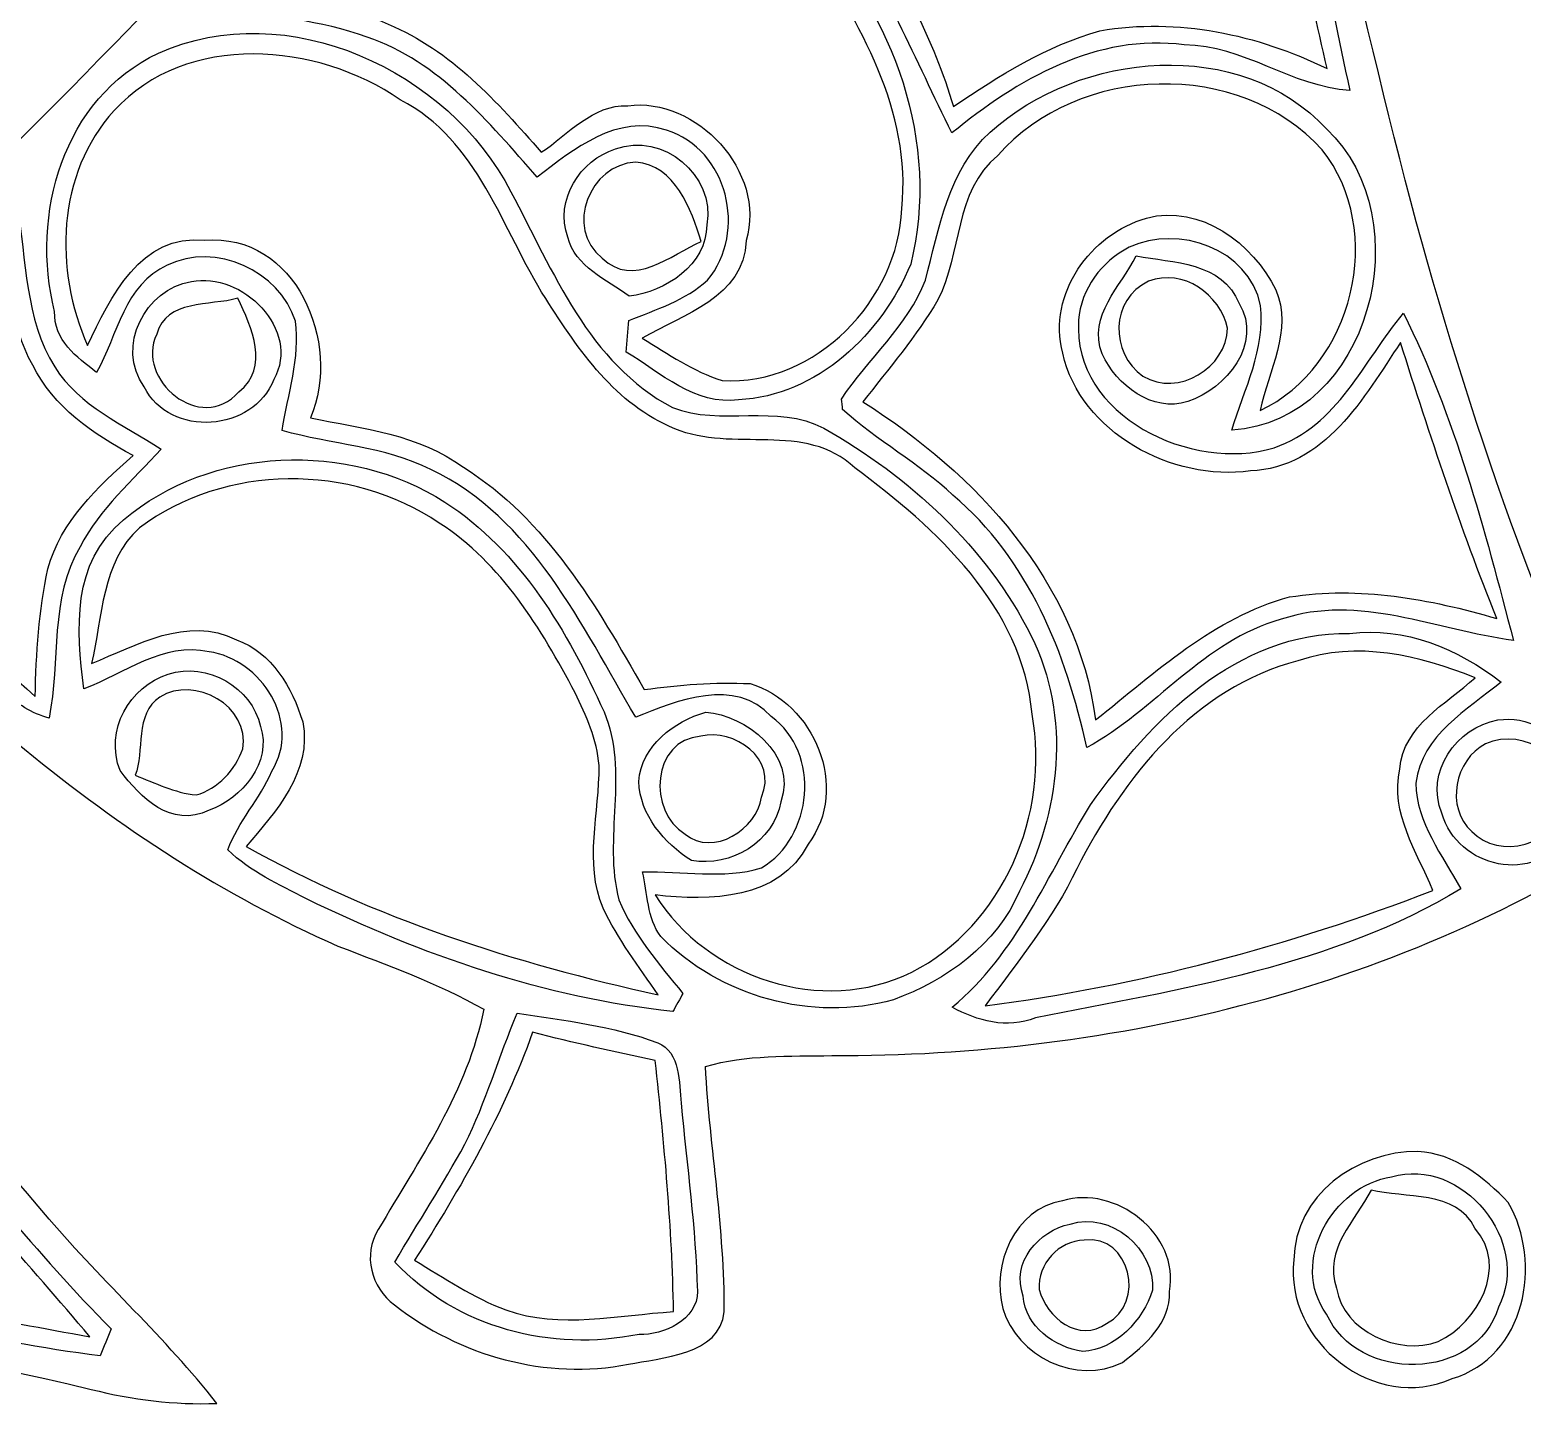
# Model space of a CAD drawing. Header units: centimetres. Extents: x -6.1 to 4.8, y -12.7 to 12.9.
# Drawn here: x -1.883 to 1.449, y -12.669 to -9.581 of the extents above; entities that cross this region are included whole.
import ezdxf

# ---------------------------------------------------------------- set-up
doc = ezdxf.new("R2010")
doc.units = ezdxf.units.CM
doc.header["$MEASUREMENT"] = 0
doc.layers.add('Camada 1', color=7, linetype='Continuous')

msp = doc.modelspace()

# ---------------------------------------------------------------- linework, layer by layer
at = {"layer": 'Camada 1', "color": 250}
for points, knots in [([(0.60662, -6.64221), (0.62816, -6.71102), (0.64164, -6.78246), (0.65057, -6.85424), (0.65057, -6.85424), (0.75807, -7.90232), (0.93526, -8.94409), (1.20052, -9.96415), (1.20052, -9.96415), (1.33096, -10.44547), (1.49379, -10.91926), (1.71405, -11.36731), (1.71405, -11.36731), (1.18354, -11.71819), (0.53921, -11.87349), (-0.0925, -11.87051), (-0.0925, -11.87051), (-0.18688, -11.87297), (-0.28335, -11.86788), (-0.37475, -11.89537), (-0.37475, -11.89537), (-0.36389, -12.07782), (-0.33132, -12.25956), (-0.33255, -12.4427), (-0.33255, -12.4427), (-0.3413, -12.53952), (-0.47577, -12.54513), (-0.54633, -12.55966), (-0.54633, -12.55966), (-0.72947, -12.59573), (-0.9233, -12.54128), (-1.06897, -12.42729), (-1.06897, -12.42729), (-1.12097, -12.38825), (-1.14058, -12.31576), (-1.10504, -12.25921), (-1.10504, -12.25921), (-1.01399, -12.10215), (-0.90491, -11.9493), (-0.86972, -11.76721), (-0.86972, -11.76721), (-0.9732, -11.70856), (-1.08525, -11.66916), (-1.19556, -11.62609), (-1.19556, -11.62609), (-1.70489, -11.40215), (-2.12072, -11.01696), (-2.49121, -10.6104), (-2.49121, -10.6104), (-2.5236, -10.57258), (-2.56142, -10.53704), (-2.57928, -10.48977), (-2.57928, -10.48977), (-2.55722, -10.44372), (-2.5187, -10.4087), (-2.48211, -10.37456), (-2.48211, -10.37456), (-1.76425, -9.72026), (-1.09944, -9.00817), (-0.49153, -8.25075), (-0.49153, -8.25075), (-0.14415, -7.8083), (0.18239, -7.34834), (0.4648, -6.86124), (0.4648, -6.86124), (0.50875, -6.78631), (0.55812, -6.714), (0.60662, -6.64221), (0.60662, -6.64221), (0.60662, -6.64221), (0.60662, -6.64221), (0.60662, -6.64221)], [0, 0, 0, 0, 0.0526316, 0.0526316, 0.0526316, 0.0526316, 0.1052632, 0.1052632, 0.1052632, 0.1052632, 0.1578947, 0.1578947, 0.1578947, 0.1578947, 0.2105263, 0.2105263, 0.2105263, 0.2105263, 0.2631579, 0.2631579, 0.2631579, 0.2631579, 0.3157895, 0.3157895, 0.3157895, 0.3157895, 0.3684211, 0.3684211, 0.3684211, 0.3684211, 0.4210526, 0.4210526, 0.4210526, 0.4210526, 0.4736842, 0.4736842, 0.4736842, 0.4736842, 0.5263158, 0.5263158, 0.5263158, 0.5263158, 0.5789474, 0.5789474, 0.5789474, 0.5789474, 0.6315789, 0.6315789, 0.6315789, 0.6315789, 0.6842105, 0.6842105, 0.6842105, 0.6842105, 0.7368421, 0.7368421, 0.7368421, 0.7368421, 0.7894737, 0.7894737, 0.7894737, 0.7894737, 0.8421053, 0.8421053, 0.8421053, 0.8421053, 0.8947368, 0.8947368, 0.8947368, 0.8947368, 1, 1, 1, 1]), ([(-0.91489, -8.8604), (-1.09996, -9.07208), (-1.28888, -9.28043), (-1.47763, -9.48879), (-1.47763, -9.48879), (-1.46992, -9.5042), (-1.46204, -9.51995), (-1.45399, -9.53589), (-1.45399, -9.53589), (-1.34526, -9.55024), (-1.23355, -9.559), (-1.12973, -9.59752), (-1.12973, -9.59752), (-0.96969, -9.65092), (-0.85834, -9.78749), (-0.75014, -9.9097), (-0.75014, -9.9097), (-0.66977, -9.8472), (-0.5705, -9.76736), (-0.46142, -9.805), (-0.46142, -9.805), (-0.32467, -9.84772), (-0.2802, -10.03069), (-0.36984, -10.13994), (-0.36984, -10.13994), (-0.41939, -10.18477), (-0.48452, -10.20525), (-0.54563, -10.22941), (-0.54563, -10.22941), (-0.54756, -10.2527), (-0.54948, -10.27633), (-0.55123, -10.30032), (-0.55123, -10.30032), (-0.47577, -10.34602), (-0.39681, -10.42008), (-0.30051, -10.4066), (-0.30051, -10.4066), (-0.12507, -10.3982), (0.02025, -10.25935), (0.08381, -10.1037), (0.08381, -10.1037), (0.15052, -9.83319), (0.04669, -9.54675), (-0.14118, -9.35047), (-0.14118, -9.35047), (-0.28983, -9.32946), (-0.46737, -9.34382), (-0.58415, -9.22914), (-0.58415, -9.22914), (-0.7251, -9.12759), (-0.75084, -8.94497), (-0.83172, -8.80402), (-0.83172, -8.80402), (-0.86587, -8.81137), (-0.89266, -8.83449), (-0.91489, -8.8604), (-0.91489, -8.8604), (-0.91489, -8.8604), (-0.91489, -8.8604), (-0.91489, -8.8604)], [0, 0, 0, 0, 0.0625, 0.0625, 0.0625, 0.0625, 0.125, 0.125, 0.125, 0.125, 0.1875, 0.1875, 0.1875, 0.1875, 0.25, 0.25, 0.25, 0.25, 0.3125, 0.3125, 0.3125, 0.3125, 0.375, 0.375, 0.375, 0.375, 0.4375, 0.4375, 0.4375, 0.4375, 0.5, 0.5, 0.5, 0.5, 0.5625, 0.5625, 0.5625, 0.5625, 0.625, 0.625, 0.625, 0.625, 0.6875, 0.6875, 0.6875, 0.6875, 0.75, 0.75, 0.75, 0.75, 0.8125, 0.8125, 0.8125, 0.8125, 0.875, 0.875, 0.875, 0.875, 1, 1, 1, 1]), ([(-1.4286, -9.49719), (-1.23478, -9.28306), (-1.04165, -9.06805), (-0.84714, -8.85445), (-0.84714, -8.85445), (-0.80073, -9.02971), (-0.70987, -9.20392), (-0.55281, -9.3032), (-0.55281, -9.3032), (-0.43077, -9.37936), (-0.2844, -9.38146), (-0.14521, -9.39039), (-0.14521, -9.39039), (-0.03, -9.56513), (0.08573, -9.76175), (0.0642, -9.97974), (0.0642, -9.97974), (0.05614, -10.18354), (-0.12787, -10.37579), (-0.3371, -10.36388), (-0.3371, -10.36388), (-0.40171, -10.34357), (-0.45809, -10.30418), (-0.51552, -10.26951), (-0.51552, -10.26951), (-0.42482, -10.21471), (-0.28825, -10.17986), (-0.2837, -10.051), (-0.2837, -10.051), (-0.23713, -9.8985), (-0.39541, -9.72936), (-0.54808, -9.7502), (-0.54808, -9.7502), (-0.6267, -9.74757), (-0.6808, -9.8141), (-0.74103, -9.85402), (-0.74103, -9.85402), (-0.83908, -9.74249), (-0.94256, -9.62588), (-1.08298, -9.56845), (-1.08298, -9.56845), (-1.19066, -9.5168), (-1.31216, -9.51085), (-1.4286, -9.49719)], [0, 0, 0, 0, 0.0833333, 0.0833333, 0.0833333, 0.0833333, 0.1666667, 0.1666667, 0.1666667, 0.1666667, 0.25, 0.25, 0.25, 0.25, 0.3333333, 0.3333333, 0.3333333, 0.3333333, 0.4166667, 0.4166667, 0.4166667, 0.4166667, 0.5, 0.5, 0.5, 0.5, 0.5833333, 0.5833333, 0.5833333, 0.5833333, 0.6666667, 0.6666667, 0.6666667, 0.6666667, 0.75, 0.75, 0.75, 0.75, 0.8333333, 0.8333333, 0.8333333, 0.8333333, 1, 1, 1, 1]), ([(0.52083, -9.19272), (0.40142, -9.19517), (0.30407, -9.12006), (0.20497, -9.06473), (0.20497, -9.06473), (0.1183, -9.16015), (0.02358, -9.24735), (-0.07692, -9.32806), (-0.07692, -9.32806), (0.02498, -9.47951), (0.09484, -9.64847), (0.17608, -9.81113), (0.17608, -9.81113), (0.32018, -9.69242), (0.50087, -9.58789), (0.69487, -9.6145), (0.69487, -9.6145), (0.82723, -9.6145), (0.93421, -9.70853), (1.06483, -9.71606), (1.06483, -9.71606), (1.01073, -9.48704), (0.98534, -9.24857), (0.89376, -9.03041), (0.89376, -9.03041), (0.78189, -9.10815), (0.67175, -9.22546), (0.52083, -9.19272), (0.52083, -9.19272), (0.52083, -9.19272), (0.52083, -9.19272), (0.52083, -9.19272)], [0, 0, 0, 0, 0.1111111, 0.1111111, 0.1111111, 0.1111111, 0.2222222, 0.2222222, 0.2222222, 0.2222222, 0.3333333, 0.3333333, 0.3333333, 0.3333333, 0.4444444, 0.4444444, 0.4444444, 0.4444444, 0.5555556, 0.5555556, 0.5555556, 0.5555556, 0.6666667, 0.6666667, 0.6666667, 0.6666667, 0.7777778, 0.7777778, 0.7777778, 0.7777778, 1, 1, 1, 1]), ([(0.53781, -9.24297), (0.67351, -9.25347), (0.78538, -9.16593), (0.88764, -9.08924), (0.88764, -9.08924), (0.92756, -9.28219), (0.96958, -9.47513), (1.01388, -9.66738), (1.01388, -9.66738), (0.85717, -9.59087), (0.68068, -9.55322), (0.50647, -9.58281), (0.50647, -9.58281), (0.38671, -9.61661), (0.28113, -9.68296), (0.17923, -9.7523), (0.17923, -9.7523), (0.13598, -9.60172), (0.05895, -9.46445), (-0.02387, -9.33261), (-0.02387, -9.33261), (0.05912, -9.26398), (0.14071, -9.19359), (0.22055, -9.12163), (0.22055, -9.12163), (0.31825, -9.17941), (0.4177, -9.2526), (0.53781, -9.24297)], [0, 0, 0, 0, 0.125, 0.125, 0.125, 0.125, 0.25, 0.25, 0.25, 0.25, 0.375, 0.375, 0.375, 0.375, 0.5, 0.5, 0.5, 0.5, 0.625, 0.625, 0.625, 0.625, 0.75, 0.75, 0.75, 0.75, 1, 1, 1, 1]), ([(-3.69354, -9.56583), (-3.63191, -9.52941), (-3.56642, -9.49965), (-3.49884, -9.47636), (-3.49884, -9.47636), (-3.30449, -10.13207), (-2.95852, -10.73034), (-2.58121, -11.29623), (-2.58121, -11.29623), (-2.35674, -11.62644), (-2.09971, -11.93285), (-1.84006, -12.23557), (-1.84006, -12.23557), (-1.71994, -12.37687), (-1.58023, -12.50065), (-1.46589, -12.6472), (-1.46589, -12.6472), (-1.56062, -12.65053), (-1.65447, -12.63967), (-1.74604, -12.61586), (-1.74604, -12.61586), (-2.29896, -12.48192), (-2.8694, -12.4406), (-3.43668, -12.43132), (-3.43668, -12.43132), (-3.82223, -12.43395), (-4.20917, -12.45933), (-4.58946, -12.52604), (-4.58946, -12.52604), (-4.73706, -12.55703), (-4.88431, -12.59047), (-5.03366, -12.61236), (-5.03366, -12.61236), (-5.13433, -12.03825), (-5.1044, -11.43437), (-4.88659, -10.88967), (-4.88659, -10.88967), (-5.02736, -10.78409), (-5.20332, -10.74995), (-5.3693, -10.70565), (-5.3693, -10.70565), (-5.41938, -10.68797), (-5.49414, -10.67484), (-5.49869, -10.6097), (-5.49869, -10.6097), (-5.48451, -10.39435), (-5.36615, -10.19299), (-5.19649, -10.06203), (-5.19649, -10.06203), (-5.05642, -10.22731), (-4.91302, -10.41903), (-4.69994, -10.49029), (-4.69994, -10.49029), (-4.63551, -10.43514), (-4.59367, -10.35915), (-4.54114, -10.29367), (-4.54114, -10.29367), (-4.32315, -9.98604), (-4.01727, -9.75282), (-3.69354, -9.56583), (-3.69354, -9.56583), (-3.69354, -9.56583), (-3.69354, -9.56583), (-3.69354, -9.56583)], [0, 0, 0, 0, 0.0588235, 0.0588235, 0.0588235, 0.0588235, 0.1176471, 0.1176471, 0.1176471, 0.1176471, 0.1764706, 0.1764706, 0.1764706, 0.1764706, 0.2352941, 0.2352941, 0.2352941, 0.2352941, 0.2941176, 0.2941176, 0.2941176, 0.2941176, 0.3529412, 0.3529412, 0.3529412, 0.3529412, 0.4117647, 0.4117647, 0.4117647, 0.4117647, 0.4705882, 0.4705882, 0.4705882, 0.4705882, 0.5294118, 0.5294118, 0.5294118, 0.5294118, 0.5882353, 0.5882353, 0.5882353, 0.5882353, 0.6470588, 0.6470588, 0.6470588, 0.6470588, 0.7058824, 0.7058824, 0.7058824, 0.7058824, 0.7647059, 0.7647059, 0.7647059, 0.7647059, 0.8235294, 0.8235294, 0.8235294, 0.8235294, 0.8823529, 0.8823529, 0.8823529, 0.8823529, 1, 1, 1, 1]), ([(-1.59633, -9.63306), (-1.80942, -9.73339), (-1.88225, -9.99444), (-1.82798, -10.20928), (-1.82798, -10.20928), (-1.83025, -10.27371), (-1.77878, -10.31171), (-1.73413, -10.3455), (-1.73413, -10.3455), (-1.68791, -10.26321), (-1.67162, -10.148), (-1.57638, -10.1065), (-1.57638, -10.1065), (-1.46992, -10.05328), (-1.32477, -10.11823), (-1.29028, -10.23151), (-1.29028, -10.23151), (-1.2789, -10.31275), (-1.30727, -10.39505), (-1.31987, -10.47524), (-1.31987, -10.47524), (-1.21009, -10.50728), (-1.09121, -10.50973), (-0.9879, -10.56243), (-0.9879, -10.56243), (-0.76116, -10.67063), (-0.65121, -10.91033), (-0.53022, -11.11553), (-0.53022, -11.11553), (-0.43848, -11.07719), (-0.30681, -11.02571), (-0.22785, -11.11378), (-0.22785, -11.11378), (-0.11509, -11.19467), (-0.1347, -11.38447), (-0.24938, -11.45153), (-0.24938, -11.45153), (-0.3343, -11.47831), (-0.4271, -11.4573), (-0.51517, -11.46081), (-0.51517, -11.46081), (-0.50343, -11.5065), (-0.50554, -11.56463), (-0.4742, -11.60508), (-0.4742, -11.60508), (-0.34183, -11.7392), (-0.13715, -11.79698), (0.04529, -11.7462), (0.04529, -11.7462), (0.16348, -11.70243), (0.27623, -11.62294), (0.32683, -11.5037), (0.32683, -11.5037), (0.41823, -11.32879), (0.44344, -11.11501), (0.35274, -10.93344), (0.35274, -10.93344), (0.25277, -10.73507), (0.08136, -10.57854), (-0.11019, -10.47016), (-0.11019, -10.47016), (-0.21471, -10.41413), (-0.34096, -10.46683), (-0.44828, -10.42394), (-0.44828, -10.42394), (-0.63528, -10.32536), (-0.71459, -10.11928), (-0.80879, -9.94245), (-0.80879, -9.94245), (-0.94763, -9.67228), (-1.30867, -9.50368), (-1.59633, -9.63306), (-1.59633, -9.63306), (-1.59633, -9.63306), (-1.59633, -9.63306), (-1.59633, -9.63306)], [0, 0, 0, 0, 0.05, 0.05, 0.05, 0.05, 0.1, 0.1, 0.1, 0.1, 0.15, 0.15, 0.15, 0.15, 0.2, 0.2, 0.2, 0.2, 0.25, 0.25, 0.25, 0.25, 0.3, 0.3, 0.3, 0.3, 0.35, 0.35, 0.35, 0.35, 0.4, 0.4, 0.4, 0.4, 0.45, 0.45, 0.45, 0.45, 0.5, 0.5, 0.5, 0.5, 0.55, 0.55, 0.55, 0.55, 0.6, 0.6, 0.6, 0.6, 0.65, 0.65, 0.65, 0.65, 0.7, 0.7, 0.7, 0.7, 0.75, 0.75, 0.75, 0.75, 0.8, 0.8, 0.8, 0.8, 0.85, 0.85, 0.85, 0.85, 0.9, 0.9, 0.9, 0.9, 1, 1, 1, 1]), ([(-1.69508, -9.76123), (-1.53365, -9.58404), (-1.24143, -9.60873), (-1.05619, -9.73707), (-1.05619, -9.73707), (-0.88075, -9.82636), (-0.82963, -10.02631), (-0.73123, -10.18074), (-0.73123, -10.18074), (-0.65786, -10.29577), (-0.57487, -10.41833), (-0.44285, -10.47121), (-0.44285, -10.47121), (-0.31399, -10.52671), (-0.15186, -10.45318), (-0.04085, -10.55893), (-0.04085, -10.55893), (0.14036, -10.6927), (0.33383, -10.86901), (0.35502, -11.1087), (0.35502, -11.1087), (0.39599, -11.33107), (0.29041, -11.58004), (0.08626, -11.68457), (0.08626, -11.68457), (-0.11492, -11.78314), (-0.36984, -11.6977), (-0.4868, -11.51211), (-0.4868, -11.51211), (-0.36476, -11.52577), (-0.20946, -11.52419), (-0.14538, -11.39865), (-0.14538, -11.39865), (-0.05013, -11.27364), (-0.13313, -11.08139), (-0.27495, -11.04042), (-0.27495, -11.04042), (-0.35426, -11.03604), (-0.43305, -11.04305), (-0.51149, -11.05373), (-0.51149, -11.05373), (-0.61707, -10.86778), (-0.7293, -10.67343), (-0.91507, -10.55718), (-0.91507, -10.55718), (-1.01382, -10.48399), (-1.13988, -10.47103), (-1.25649, -10.44705), (-1.25649, -10.44705), (-1.1854, -10.27931), (-1.2901, -10.03296), (-1.49321, -10.05065), (-1.49321, -10.05065), (-1.63398, -10.03437), (-1.70489, -10.17846), (-1.75426, -10.28562), (-1.75426, -10.28562), (-1.82973, -10.11771), (-1.82343, -9.9013), (-1.69508, -9.76123)], [0, 0, 0, 0, 0.0625, 0.0625, 0.0625, 0.0625, 0.125, 0.125, 0.125, 0.125, 0.1875, 0.1875, 0.1875, 0.1875, 0.25, 0.25, 0.25, 0.25, 0.3125, 0.3125, 0.3125, 0.3125, 0.375, 0.375, 0.375, 0.375, 0.4375, 0.4375, 0.4375, 0.4375, 0.5, 0.5, 0.5, 0.5, 0.5625, 0.5625, 0.5625, 0.5625, 0.625, 0.625, 0.625, 0.625, 0.6875, 0.6875, 0.6875, 0.6875, 0.75, 0.75, 0.75, 0.75, 0.8125, 0.8125, 0.8125, 0.8125, 0.875, 0.875, 0.875, 0.875, 1, 1, 1, 1]), ([(0.26117, -9.8092), (0.16767, -9.89482), (0.14772, -10.02403), (0.11673, -10.13977), (0.11673, -10.13977), (0.07768, -10.24185), (-0.01144, -10.31521), (-0.07062, -10.4052), (-0.07062, -10.4052), (-0.07009, -10.41098), (-0.06887, -10.42253), (-0.06817, -10.42832), (-0.06817, -10.42832), (0.0087, -10.49782), (0.10202, -10.5486), (0.17818, -10.61968), (0.17818, -10.61968), (0.34627, -10.76063), (0.43171, -10.97371), (0.47706, -11.18329), (0.47706, -11.18329), (0.63026, -11.1003), (0.73829, -10.94465), (0.9111, -10.89668), (0.9111, -10.89668), (1.08479, -10.83872), (1.25777, -10.92118), (1.42989, -10.94395), (1.42989, -10.94395), (1.36528, -10.69602), (1.29909, -10.44319), (1.18441, -10.21366), (1.18441, -10.21366), (1.09494, -10.32081), (1.03839, -10.4642), (0.89534, -10.51393), (0.89534, -10.51393), (0.71342, -10.56908), (0.44397, -10.44407), (0.45885, -10.22906), (0.45885, -10.22906), (0.4641, -10.15973), (0.51032, -10.09687), (0.57178, -10.06623), (0.57178, -10.06623), (0.68261, -10.01546), (0.83844, -10.06886), (0.8654, -10.19597), (0.8654, -10.19597), (0.87626, -10.2935), (0.82863, -10.38349), (0.80114, -10.47454), (0.80114, -10.47454), (1.11088, -10.45405), (1.22521, -10.00355), (1.01318, -9.80255), (1.01318, -9.80255), (0.81988, -9.59385), (0.46288, -9.62851), (0.26117, -9.8092), (0.26117, -9.8092), (0.26117, -9.8092), (0.26117, -9.8092), (0.26117, -9.8092)], [0, 0, 0, 0, 0.0588235, 0.0588235, 0.0588235, 0.0588235, 0.1176471, 0.1176471, 0.1176471, 0.1176471, 0.1764706, 0.1764706, 0.1764706, 0.1764706, 0.2352941, 0.2352941, 0.2352941, 0.2352941, 0.2941176, 0.2941176, 0.2941176, 0.2941176, 0.3529412, 0.3529412, 0.3529412, 0.3529412, 0.4117647, 0.4117647, 0.4117647, 0.4117647, 0.4705882, 0.4705882, 0.4705882, 0.4705882, 0.5294118, 0.5294118, 0.5294118, 0.5294118, 0.5882353, 0.5882353, 0.5882353, 0.5882353, 0.6470588, 0.6470588, 0.6470588, 0.6470588, 0.7058824, 0.7058824, 0.7058824, 0.7058824, 0.7647059, 0.7647059, 0.7647059, 0.7647059, 0.8235294, 0.8235294, 0.8235294, 0.8235294, 0.8823529, 0.8823529, 0.8823529, 0.8823529, 1, 1, 1, 1]), ([(0.27816, -9.86103), (0.45832, -9.65688), (0.81831, -9.64479), (1.00267, -9.84842), (1.00267, -9.84842), (1.14624, -10.02824), (1.07253, -10.33289), (0.864, -10.43094), (0.864, -10.43094), (0.88308, -10.3427), (0.93684, -10.25077), (0.89954, -10.16148), (0.89954, -10.16148), (0.84807, -10.05765), (0.73163, -9.96923), (0.6103, -10.00092), (0.6103, -10.00092), (0.48564, -10.03752), (0.38916, -10.16883), (0.42331, -10.30243), (0.42331, -10.30243), (0.46305, -10.48067), (0.66843, -10.58922), (0.84247, -10.56558), (0.84247, -10.56558), (1.0074, -10.55946), (1.09757, -10.40082), (1.17759, -10.27897), (1.17759, -10.27897), (1.24377, -10.48626), (1.31153, -10.69322), (1.39294, -10.8951), (1.39294, -10.8951), (1.24324, -10.85133), (1.08548, -10.82191), (0.92948, -10.84695), (0.92948, -10.84695), (0.76175, -10.89212), (0.62973, -11.01538), (0.49684, -11.12131), (0.49684, -11.12131), (0.45587, -10.81316), (0.23088, -10.57171), (-0.02299, -10.41115), (-0.02299, -10.41115), (0.03531, -10.33727), (0.09659, -10.26461), (0.14474, -10.18389), (0.14474, -10.18389), (0.19762, -10.07884), (0.18081, -9.94279), (0.27816, -9.86103)], [0, 0, 0, 0, 0.0714286, 0.0714286, 0.0714286, 0.0714286, 0.1428571, 0.1428571, 0.1428571, 0.1428571, 0.2142857, 0.2142857, 0.2142857, 0.2142857, 0.2857143, 0.2857143, 0.2857143, 0.2857143, 0.3571429, 0.3571429, 0.3571429, 0.3571429, 0.4285714, 0.4285714, 0.4285714, 0.4285714, 0.5, 0.5, 0.5, 0.5, 0.5714286, 0.5714286, 0.5714286, 0.5714286, 0.6428571, 0.6428571, 0.6428571, 0.6428571, 0.7142857, 0.7142857, 0.7142857, 0.7142857, 0.7857143, 0.7857143, 0.7857143, 0.7857143, 0.8571429, 0.8571429, 0.8571429, 0.8571429, 1, 1, 1, 1]), ([(-0.57557, -9.84685), (-0.65436, -9.87101), (-0.71179, -9.96066), (-0.68185, -10.04364), (-0.68185, -10.04364), (-0.66557, -10.10983), (-0.59501, -10.13837), (-0.54476, -10.17548), (-0.54476, -10.17548), (-0.46422, -10.16586), (-0.37125, -10.10563), (-0.37177, -10.01633), (-0.37177, -10.01633), (-0.35093, -9.90515), (-0.47034, -9.80815), (-0.57557, -9.84685), (-0.57557, -9.84685), (-0.57557, -9.84685), (-0.57557, -9.84685), (-0.57557, -9.84685)], [0, 0, 0, 0, 0.1666667, 0.1666667, 0.1666667, 0.1666667, 0.3333333, 0.3333333, 0.3333333, 0.3333333, 0.5, 0.5, 0.5, 0.5, 0.6666667, 0.6666667, 0.6666667, 0.6666667, 1, 1, 1, 1]), ([(-0.60481, -10.09022), (-0.6899, -10.02316), (-0.63317, -9.88116), (-0.53022, -9.87626), (-0.53022, -9.87626), (-0.44215, -9.88257), (-0.40591, -9.98254), (-0.38403, -10.0531), (-0.38403, -10.0531), (-0.45004, -10.08321), (-0.53688, -10.15868), (-0.60481, -10.09022)], [0, 0, 0, 0, 0.25, 0.25, 0.25, 0.25, 0.5, 0.5, 0.5, 0.5, 1, 1, 1, 1]), ([(-2.13858, -10.14064), (-2.25589, -10.26215), (-2.38668, -10.37071), (-2.49506, -10.50098), (-2.49506, -10.50098), (-2.32015, -10.69602), (-2.14314, -10.89055), (-1.94178, -11.05933), (-1.94178, -11.05933), (-1.91219, -11.08454), (-1.87875, -11.10748), (-1.84023, -11.11711), (-1.84023, -11.11711), (-1.81537, -10.99034), (-1.83953, -10.84975), (-1.7709, -10.73489), (-1.7709, -10.73489), (-1.72747, -10.64945), (-1.65324, -10.58694), (-1.59038, -10.51691), (-1.59038, -10.51691), (-1.67425, -10.4628), (-1.77282, -10.42079), (-1.8278, -10.33342), (-1.8278, -10.33342), (-1.89416, -10.22626), (-1.89136, -10.09354), (-1.91167, -9.97396), (-1.91167, -9.97396), (-2.00622, -9.999), (-2.07187, -10.07411), (-2.13858, -10.14064), (-2.13858, -10.14064), (-2.13858, -10.14064), (-2.13858, -10.14064), (-2.13858, -10.14064)], [0, 0, 0, 0, 0.1, 0.1, 0.1, 0.1, 0.2, 0.2, 0.2, 0.2, 0.3, 0.3, 0.3, 0.3, 0.4, 0.4, 0.4, 0.4, 0.5, 0.5, 0.5, 0.5, 0.6, 0.6, 0.6, 0.6, 0.7, 0.7, 0.7, 0.7, 0.8, 0.8, 0.8, 0.8, 1, 1, 1, 1]), ([(-2.44481, -10.50588), (-2.28566, -10.33849), (-2.12125, -10.17601), (-1.94441, -10.02736), (-1.94441, -10.02736), (-1.9283, -10.12839), (-1.92918, -10.23782), (-1.87682, -10.32974), (-1.87682, -10.32974), (-1.83078, -10.42253), (-1.74166, -10.48364), (-1.65271, -10.53109), (-1.65271, -10.53109), (-1.73168, -10.6013), (-1.81449, -10.67851), (-1.84286, -10.78427), (-1.84286, -10.78427), (-1.86352, -10.87724), (-1.86947, -10.97354), (-1.87122, -11.06879), (-1.87122, -11.06879), (-2.07345, -10.89265), (-2.25747, -10.69725), (-2.44481, -10.50588)], [0, 0, 0, 0, 0.1428571, 0.1428571, 0.1428571, 0.1428571, 0.2857143, 0.2857143, 0.2857143, 0.2857143, 0.4285714, 0.4285714, 0.4285714, 0.4285714, 0.5714286, 0.5714286, 0.5714286, 0.5714286, 0.7142857, 0.7142857, 0.7142857, 0.7142857, 1, 1, 1, 1]), ([(0.58736, -10.08531), (0.55322, -10.1543), (0.47933, -10.21768), (0.5112, -10.30435), (0.5112, -10.30435), (0.54376, -10.37333), (0.62308, -10.43672), (0.70274, -10.41028), (0.70274, -10.41028), (0.78871, -10.38261), (0.87118, -10.28089), (0.81708, -10.19159), (0.81708, -10.19159), (0.78049, -10.09827), (0.6686, -10.10125), (0.58736, -10.08531), (0.58736, -10.08531), (0.58736, -10.08531), (0.58736, -10.08531), (0.58736, -10.08531)], [0, 0, 0, 0, 0.1666667, 0.1666667, 0.1666667, 0.1666667, 0.3333333, 0.3333333, 0.3333333, 0.3333333, 0.5, 0.5, 0.5, 0.5, 0.6666667, 0.6666667, 0.6666667, 0.6666667, 1, 1, 1, 1]), ([(-1.52262, -10.14292), (-1.6254, -10.1592), (-1.69229, -10.28754), (-1.62785, -10.37789), (-1.62785, -10.37789), (-1.57095, -10.49309), (-1.3829, -10.47821), (-1.3386, -10.36143), (-1.3386, -10.36143), (-1.27645, -10.25112), (-1.41004, -10.11876), (-1.52262, -10.14292), (-1.52262, -10.14292), (-1.52262, -10.14292), (-1.52262, -10.14292), (-1.52262, -10.14292)], [0, 0, 0, 0, 0.2, 0.2, 0.2, 0.2, 0.4, 0.4, 0.4, 0.4, 0.6, 0.6, 0.6, 0.6, 1, 1, 1, 1]), ([(0.61485, -10.14222), (0.69294, -10.11158), (0.77488, -10.17233), (0.79169, -10.24657), (0.79169, -10.24657), (0.78959, -10.33534), (0.68173, -10.40117), (0.60242, -10.35425), (0.60242, -10.35425), (0.52836, -10.30225), (0.52976, -10.18249), (0.61485, -10.14222)], [0, 0, 0, 0, 0.25, 0.25, 0.25, 0.25, 0.5, 0.5, 0.5, 0.5, 1, 1, 1, 1]), ([(-1.60001, -10.26023), (-1.57812, -10.18231), (-1.48183, -10.19772), (-1.41862, -10.18021), (-1.41862, -10.18021), (-1.38868, -10.24517), (-1.34596, -10.33359), (-1.41687, -10.38909), (-1.41687, -10.38909), (-1.50091, -10.48504), (-1.64851, -10.36143), (-1.60001, -10.26023)], [0, 0, 0, 0, 0.25, 0.25, 0.25, 0.25, 0.5, 0.5, 0.5, 0.5, 1, 1, 1, 1]), ([(-1.67408, -10.67501), (-1.79103, -10.77061), (-1.77895, -10.91891), (-1.76267, -11.05215), (-1.76267, -11.05215), (-1.67197, -11.01731), (-1.58653, -10.9471), (-1.48306, -10.96916), (-1.48306, -10.96916), (-1.36715, -10.98562), (-1.27452, -11.12814), (-1.34316, -11.23582), (-1.34316, -11.23582), (-1.36855, -11.29833), (-1.41862, -11.3477), (-1.44086, -11.41161), (-1.44086, -11.41161), (-1.39131, -11.46028), (-1.32652, -11.48865), (-1.26577, -11.52104), (-1.26577, -11.52104), (-1.00787, -11.64553), (-0.7335, -11.74253), (-0.44706, -11.77212), (-0.44706, -11.77212), (-0.44145, -11.76196), (-0.43025, -11.742), (-0.42464, -11.73202), (-0.42464, -11.73202), (-0.47822, -11.66706), (-0.53478, -11.60123), (-0.56769, -11.52331), (-0.56769, -11.52331), (-0.60428, -11.38692), (-0.54423, -11.23669), (-0.60096, -11.10363), (-0.60096, -11.10363), (-0.68185, -10.92399), (-0.78743, -10.74435), (-0.95656, -10.63509), (-0.95656, -10.63509), (-1.17052, -10.49835), (-1.48008, -10.50903), (-1.67408, -10.67501), (-1.67408, -10.67501), (-1.67408, -10.67501), (-1.67408, -10.67501), (-1.67408, -10.67501)], [0, 0, 0, 0, 0.0769231, 0.0769231, 0.0769231, 0.0769231, 0.1538462, 0.1538462, 0.1538462, 0.1538462, 0.2307692, 0.2307692, 0.2307692, 0.2307692, 0.3076923, 0.3076923, 0.3076923, 0.3076923, 0.3846154, 0.3846154, 0.3846154, 0.3846154, 0.4615385, 0.4615385, 0.4615385, 0.4615385, 0.5384615, 0.5384615, 0.5384615, 0.5384615, 0.6153846, 0.6153846, 0.6153846, 0.6153846, 0.6923077, 0.6923077, 0.6923077, 0.6923077, 0.7692308, 0.7692308, 0.7692308, 0.7692308, 0.8461538, 0.8461538, 0.8461538, 0.8461538, 1, 1, 1, 1]), ([(-1.63871, -10.69287), (-1.44804, -10.54878), (-1.16562, -10.54825), (-0.96899, -10.68184), (-0.96899, -10.68184), (-0.82945, -10.77166), (-0.74155, -10.91768), (-0.66557, -11.06073), (-0.66557, -11.06073), (-0.64123, -11.11203), (-0.61619, -11.16543), (-0.61199, -11.22321), (-0.61199, -11.22321), (-0.61059, -11.32809), (-0.64631, -11.43997), (-0.60306, -11.54135), (-0.60306, -11.54135), (-0.57032, -11.60998), (-0.52392, -11.67249), (-0.47997, -11.735), (-0.47997, -11.735), (-0.79916, -11.66496), (-1.11432, -11.56428), (-1.40024, -11.40373), (-1.40024, -11.40373), (-1.3337, -11.32599), (-1.25228, -11.23669), (-1.27382, -11.12569), (-1.27382, -11.12569), (-1.29746, -11.049), (-1.34246, -10.97091), (-1.42212, -10.94237), (-1.42212, -10.94237), (-1.5333, -10.88774), (-1.64431, -10.95498), (-1.74586, -10.9956), (-1.74586, -10.9956), (-1.721, -10.893), (-1.72328, -10.76833), (-1.63871, -10.69287)], [0, 0, 0, 0, 0.0909091, 0.0909091, 0.0909091, 0.0909091, 0.1818182, 0.1818182, 0.1818182, 0.1818182, 0.2727273, 0.2727273, 0.2727273, 0.2727273, 0.3636364, 0.3636364, 0.3636364, 0.3636364, 0.4545455, 0.4545455, 0.4545455, 0.4545455, 0.5454545, 0.5454545, 0.5454545, 0.5454545, 0.6363636, 0.6363636, 0.6363636, 0.6363636, 0.7272727, 0.7272727, 0.7272727, 0.7272727, 0.8181818, 0.8181818, 0.8181818, 0.8181818, 1, 1, 1, 1]), ([(0.48546, -11.31111), (0.38881, -11.46606), (0.32158, -11.6436), (0.17626, -11.76283), (0.17626, -11.76283), (0.23316, -11.79347), (0.29829, -11.81203), (0.3629, -11.78647), (0.3629, -11.78647), (0.68576, -11.72291), (1.02648, -11.67109), (1.31258, -11.49845), (1.31258, -11.49845), (1.27108, -11.42386), (1.21365, -11.35085), (1.2119, -11.26226), (1.2119, -11.26226), (1.22573, -11.15545), (1.32694, -11.09838), (1.40257, -11.03674), (1.40257, -11.03674), (1.30575, -10.96286), (1.18774, -10.91243), (1.0636, -10.92819), (1.0636, -10.92819), (0.81288, -10.92433), (0.6201, -11.12131), (0.48546, -11.31111), (0.48546, -11.31111), (0.48546, -11.31111), (0.48546, -11.31111), (0.48546, -11.31111)], [0, 0, 0, 0, 0.1111111, 0.1111111, 0.1111111, 0.1111111, 0.2222222, 0.2222222, 0.2222222, 0.2222222, 0.3333333, 0.3333333, 0.3333333, 0.3333333, 0.4444444, 0.4444444, 0.4444444, 0.4444444, 0.5555556, 0.5555556, 0.5555556, 0.5555556, 0.6666667, 0.6666667, 0.6666667, 0.6666667, 0.7777778, 0.7777778, 0.7777778, 0.7777778, 1, 1, 1, 1]), ([(0.94875, -10.9893), (1.08023, -10.94395), (1.2196, -10.97739), (1.34427, -11.02712), (1.34427, -11.02712), (1.28088, -11.08559), (1.18354, -11.13374), (1.17636, -11.23092), (1.17636, -11.23092), (1.15395, -11.33019), (1.2147, -11.41528), (1.25007, -11.50213), (1.25007, -11.50213), (0.92773, -11.62662), (0.59296, -11.71503), (0.24997, -11.75986), (0.24997, -11.75986), (0.32315, -11.66093), (0.40177, -11.56498), (0.45499, -11.45345), (0.45499, -11.45345), (0.55882, -11.24947), (0.71745, -11.04935), (0.94875, -10.9893)], [0, 0, 0, 0, 0.1428571, 0.1428571, 0.1428571, 0.1428571, 0.2857143, 0.2857143, 0.2857143, 0.2857143, 0.4285714, 0.4285714, 0.4285714, 0.4285714, 0.5714286, 0.5714286, 0.5714286, 0.5714286, 0.7142857, 0.7142857, 0.7142857, 0.7142857, 1, 1, 1, 1]), ([(-1.5741, -11.01906), (-1.66094, -11.04725), (-1.71662, -11.14425), (-1.68195, -11.23459), (-1.68195, -11.23459), (-1.6352, -11.2943), (-1.56902, -11.36451), (-1.4827, -11.32266), (-1.4827, -11.32266), (-1.40969, -11.29745), (-1.34175, -11.21568), (-1.36819, -11.13584), (-1.36819, -11.13584), (-1.38798, -11.0483), (-1.48708, -10.99157), (-1.5741, -11.01906), (-1.5741, -11.01906), (-1.5741, -11.01906), (-1.5741, -11.01906), (-1.5741, -11.01906)], [0, 0, 0, 0, 0.1666667, 0.1666667, 0.1666667, 0.1666667, 0.3333333, 0.3333333, 0.3333333, 0.3333333, 0.5, 0.5, 0.5, 0.5, 0.6666667, 0.6666667, 0.6666667, 0.6666667, 1, 1, 1, 1]), ([(-1.59318, -11.07053), (-1.51614, -11.02151), (-1.39043, -11.0905), (-1.40776, -11.18609), (-1.40776, -11.18609), (-1.42405, -11.23284), (-1.46327, -11.27539), (-1.51194, -11.28887), (-1.51194, -11.28887), (-1.56009, -11.28432), (-1.60386, -11.26173), (-1.64834, -11.24492), (-1.64834, -11.24492), (-1.62645, -11.1924), (-1.65009, -11.10748), (-1.59318, -11.07053)], [0, 0, 0, 0, 0.2, 0.2, 0.2, 0.2, 0.4, 0.4, 0.4, 0.4, 0.6, 0.6, 0.6, 0.6, 1, 1, 1, 1]), ([(-0.37335, -11.10397), (-0.44548, -11.12464), (-0.51657, -11.17909), (-0.52357, -11.25858), (-0.52357, -11.25858), (-0.5206, -11.33334), (-0.46702, -11.39655), (-0.40591, -11.43507), (-0.40591, -11.43507), (-0.31732, -11.45083), (-0.22172, -11.3934), (-0.20614, -11.30393), (-0.20614, -11.30393), (-0.16885, -11.19782), (-0.28615, -11.11063), (-0.37335, -11.10397), (-0.37335, -11.10397), (-0.37335, -11.10397), (-0.37335, -11.10397), (-0.37335, -11.10397)], [0, 0, 0, 0, 0.1666667, 0.1666667, 0.1666667, 0.1666667, 0.3333333, 0.3333333, 0.3333333, 0.3333333, 0.5, 0.5, 0.5, 0.5, 0.6666667, 0.6666667, 0.6666667, 0.6666667, 1, 1, 1, 1]), ([(1.39539, -11.12148), (1.30224, -11.1376), (1.23204, -11.23932), (1.27021, -11.32984), (1.27021, -11.32984), (1.30417, -11.45187), (1.47961, -11.49197), (1.54929, -11.37729), (1.54929, -11.37729), (1.64525, -11.26944), (1.52689, -11.10118), (1.39539, -11.12148), (1.39539, -11.12148), (1.39539, -11.12148), (1.39539, -11.12148), (1.39539, -11.12148)], [0, 0, 0, 0, 0.2, 0.2, 0.2, 0.2, 0.4, 0.4, 0.4, 0.4, 0.6, 0.6, 0.6, 0.6, 1, 1, 1, 1]), ([(-0.38455, -11.1579), (-0.31119, -11.13952), (-0.21174, -11.20728), (-0.24956, -11.29377), (-0.24956, -11.29377), (-0.25884, -11.36504), (-0.35724, -11.42807), (-0.41992, -11.37624), (-0.41992, -11.37624), (-0.50431, -11.32564), (-0.49468, -11.16561), (-0.38455, -11.1579)], [0, 0, 0, 0, 0.25, 0.25, 0.25, 0.25, 0.5, 0.5, 0.5, 0.5, 1, 1, 1, 1]), ([(1.36773, -11.17506), (1.45352, -11.13479), (1.57048, -11.21148), (1.53634, -11.31146), (1.53634, -11.31146), (1.52916, -11.40303), (1.39557, -11.43349), (1.33691, -11.37029), (1.33691, -11.37029), (1.27738, -11.31724), (1.29892, -11.20903), (1.36773, -11.17506)], [0, 0, 0, 0, 0.25, 0.25, 0.25, 0.25, 0.5, 0.5, 0.5, 0.5, 1, 1, 1, 1]), ([(-0.79478, -11.77597), (-0.83593, -11.87261), (-0.86482, -11.97434), (-0.91174, -12.06854), (-0.91174, -12.06854), (-0.96041, -12.15818), (-1.01679, -12.24345), (-1.06809, -12.33169), (-1.06809, -12.33169), (-0.9289, -12.47912), (-0.71915, -12.53305), (-0.52252, -12.49312), (-0.52252, -12.49312), (-0.46895, -12.4954), (-0.39103, -12.46038), (-0.39261, -12.397), (-0.39261, -12.397), (-0.39576, -12.25588), (-0.41642, -12.11669), (-0.42867, -11.97662), (-0.42867, -11.97662), (-0.43253, -11.93267), (-0.43043, -11.86281), (-0.48103, -11.84197), (-0.48103, -11.84197), (-0.58152, -11.8045), (-0.68956, -11.79207), (-0.79478, -11.77597)], [0, 0, 0, 0, 0.125, 0.125, 0.125, 0.125, 0.25, 0.25, 0.25, 0.25, 0.375, 0.375, 0.375, 0.375, 0.5, 0.5, 0.5, 0.5, 0.625, 0.625, 0.625, 0.625, 0.75, 0.75, 0.75, 0.75, 1, 1, 1, 1]), ([(-0.76064, -11.81868), (-0.66995, -11.84232), (-0.57837, -11.86176), (-0.48645, -11.88189), (-0.48645, -11.88189), (-0.46649, -12.06819), (-0.44881, -12.25465), (-0.44583, -12.44235), (-0.44583, -12.44235), (-0.5698, -12.44953), (-0.69848, -12.48174), (-0.82, -12.4385), (-0.82, -12.4385), (-0.89283, -12.41153), (-0.95761, -12.36724), (-1.02397, -12.32767), (-1.02397, -12.32767), (-0.92102, -12.16588), (-0.82455, -11.9999), (-0.76064, -11.81868)], [0, 0, 0, 0, 0.1666667, 0.1666667, 0.1666667, 0.1666667, 0.3333333, 0.3333333, 0.3333333, 0.3333333, 0.5, 0.5, 0.5, 0.5, 0.6666667, 0.6666667, 0.6666667, 0.6666667, 1, 1, 1, 1]), ([(-2.4252, -12.40751), (-2.32855, -12.45478), (-2.21895, -12.46038), (-2.11442, -12.47894), (-2.11442, -12.47894), (-1.98468, -12.49715), (-1.85634, -12.52517), (-1.72625, -12.5411), (-1.72625, -12.5411), (-1.71802, -12.52079), (-1.70979, -12.50065), (-1.70139, -12.48087), (-1.70139, -12.48087), (-1.86912, -12.31401), (-2.00972, -12.12176), (-2.18358, -11.96121), (-2.18358, -11.96121), (-2.24101, -12.12124), (-2.29879, -12.28634), (-2.4252, -12.40751)], [0, 0, 0, 0, 0.1666667, 0.1666667, 0.1666667, 0.1666667, 0.3333333, 0.3333333, 0.3333333, 0.3333333, 0.5, 0.5, 0.5, 0.5, 0.6666667, 0.6666667, 0.6666667, 0.6666667, 1, 1, 1, 1]), ([(-2.1729, -12.02424), (-2.02775, -12.17849), (-1.88593, -12.33607), (-1.74953, -12.4982), (-1.74953, -12.4982), (-1.95474, -12.46213), (-2.15872, -12.41854), (-2.36585, -12.39472), (-2.36585, -12.39472), (-2.26009, -12.29668), (-2.19479, -12.16624), (-2.1729, -12.02424)], [0, 0, 0, 0, 0.25, 0.25, 0.25, 0.25, 0.5, 0.5, 0.5, 0.5, 1, 1, 1, 1]), ([(1.2168, -12.085), (1.29699, -12.08832), (1.36528, -12.14312), (1.41851, -12.19898), (1.41851, -12.19898), (1.4959, -12.33257), (1.45737, -12.54303), (1.29297, -12.59187), (1.29297, -12.59187), (1.12103, -12.66891), (0.91775, -12.50976), (0.93981, -12.32662), (0.93981, -12.32662), (0.94104, -12.18375), (1.08023, -12.08272), (1.2168, -12.085), (1.2168, -12.085), (1.2168, -12.085), (1.2168, -12.085), (1.2168, -12.085)], [0, 0, 0, 0, 0.1666667, 0.1666667, 0.1666667, 0.1666667, 0.3333333, 0.3333333, 0.3333333, 0.3333333, 0.5, 0.5, 0.5, 0.5, 0.6666667, 0.6666667, 0.6666667, 0.6666667, 1, 1, 1, 1]), ([(1.15797, -12.14172), (1.02648, -12.16011), (0.92861, -12.33292), (1.01265, -12.4476), (1.01265, -12.4476), (1.08076, -12.60168), (1.34655, -12.59905), (1.39644, -12.4322), (1.39644, -12.4322), (1.47226, -12.28827), (1.31485, -12.09445), (1.15797, -12.14172)], [0, 0, 0, 0, 0.25, 0.25, 0.25, 0.25, 0.5, 0.5, 0.5, 0.5, 1, 1, 1, 1]), ([(0.42295, -12.19495), (0.53956, -12.15888), (0.68611, -12.26831), (0.6616, -12.39753), (0.6616, -12.39753), (0.66475, -12.46598), (0.60715, -12.51834), (0.55655, -12.55563), (0.55655, -12.55563), (0.45395, -12.60781), (0.3207, -12.5418), (0.28954, -12.43517), (0.28954, -12.43517), (0.26397, -12.33782), (0.31545, -12.21193), (0.42295, -12.19495), (0.42295, -12.19495), (0.42295, -12.19495), (0.42295, -12.19495), (0.42295, -12.19495)], [0, 0, 0, 0, 0.1666667, 0.1666667, 0.1666667, 0.1666667, 0.3333333, 0.3333333, 0.3333333, 0.3333333, 0.5, 0.5, 0.5, 0.5, 0.6666667, 0.6666667, 0.6666667, 0.6666667, 1, 1, 1, 1]), ([(1.11192, -12.17096), (1.18599, -12.1904), (1.30277, -12.17009), (1.34391, -12.25623), (1.34391, -12.25623), (1.41938, -12.34343), (1.35092, -12.46616), (1.26215, -12.50906), (1.26215, -12.50906), (1.17443, -12.5411), (1.04994, -12.48735), (1.03489, -12.38965), (1.03489, -12.38965), (1.00495, -12.3028), (1.07691, -12.2396), (1.11192, -12.17096)], [0, 0, 0, 0, 0.2, 0.2, 0.2, 0.2, 0.4, 0.4, 0.4, 0.4, 0.6, 0.6, 0.6, 0.6, 1, 1, 1, 1]), ([(0.43976, -12.24678), (0.37113, -12.26166), (0.30634, -12.33169), (0.33541, -12.40751), (0.33541, -12.40751), (0.33944, -12.47579), (0.4051, -12.52184), (0.46795, -12.53094), (0.46795, -12.53094), (0.54184, -12.52762), (0.60225, -12.46109), (0.62413, -12.39472), (0.62413, -12.39472), (0.63061, -12.30368), (0.53063, -12.21719), (0.43976, -12.24678)], [0, 0, 0, 0, 0.2, 0.2, 0.2, 0.2, 0.4, 0.4, 0.4, 0.4, 0.6, 0.6, 0.6, 0.6, 1, 1, 1, 1]), ([(0.47128, -12.28267), (0.57441, -12.26989), (0.60942, -12.42449), (0.52135, -12.46844), (0.52135, -12.46844), (0.46042, -12.51361), (0.38601, -12.45566), (0.37113, -12.39298), (0.37113, -12.39298), (0.36692, -12.33607), (0.41402, -12.28389), (0.47128, -12.28267)], [0, 0, 0, 0, 0.25, 0.25, 0.25, 0.25, 0.5, 0.5, 0.5, 0.5, 1, 1, 1, 1])]:
    msp.add_open_spline(points, degree=3, knots=knots, dxfattribs=at)

doc.saveas('drawing.dxf')
